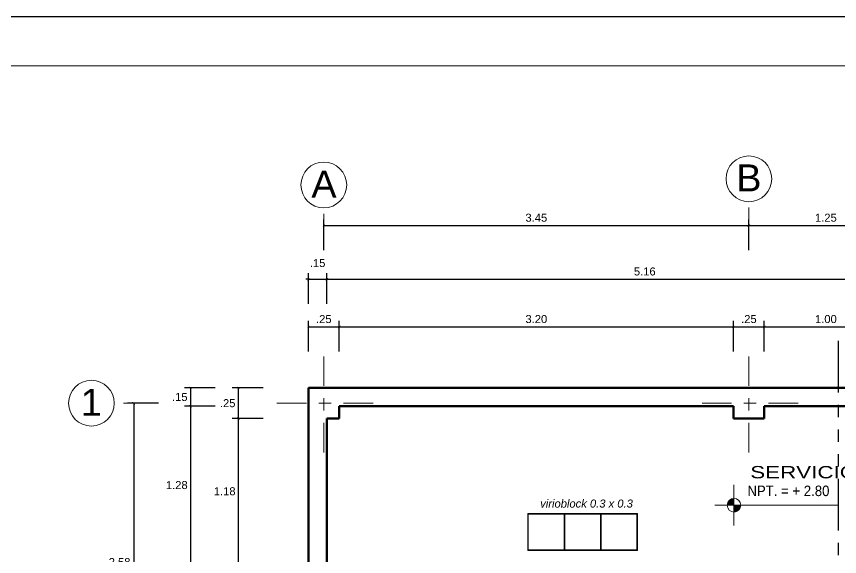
# Model space of a CAD drawing. Header units: millimetres. Extents: x 2033 to 2295, y 1536 to 1691.
# Drawn here: x 2119.31 to 2125.99, y 1633.84 to 1638.22 of the extents above; entities that cross this region are included whole.
import ezdxf

# ---------------------------------------------------------------- set-up
doc = ezdxf.new("R2010")
doc.units = ezdxf.units.MM
doc.linetypes.add('ACAD_ISO06W100', pattern=[36, 24, -3, 0, -3, 0, -3, 0, -3])
doc.linetypes.add('ACAD_ISO10W100', pattern=[18, 12, -3, 0, -3])
doc.layers.get('Defpoints').update_dxf_attribs({"color": 164})
for name, color, linetype, lineweight in [('cotas', 251, 'Continuous', 15), ('Ejes', 65, 'ACAD_ISO10W100', 15), ('muroalto', 12, 'Continuous', 50), ('NPT', 63, 'Continuous', 15), ('TEXTOS', 7, 'Continuous', 5), ('UNO', 254, 'Continuous', 9)]:
    doc.layers.add(name, color=color, linetype=linetype, lineweight=lineweight)
doc.styles.add('ARDELG', font='arial.ttf', dxfattribs={"width": 0.9, "height": 0.1})
doc.styles.add('ARIAL', font='arial.ttf', dxfattribs={"width": 1.3, "height": 0.1})
doc.styles.add('Micky-Arial', font='arial.ttf', dxfattribs={"width": 1.5, "height": 0.125})
doc.styles.get("Standard").update_dxf_attribs({"font": 'arial.ttf'})
doc.dimstyles.new('Aritek', dxfattribs={"dimtxt": 0.065, "dimasz": 0.02, "dimexe": 0.05, "dimexo": 0.15, "dimgap": 0.03, "dimtad": 2, "dimtih": 1, "dimtoh": 1, "dimzin": 4, "dimdsep": 46, "dimtxsty": 'Standard', "dimblk": 'ARCHTICK', "dimcen": 0.1, "dimclrt": 7, "dimadec": 0, "dimazin": 0, "dimtfac": 1, "dimtmove": 2, "dimatfit": 1, "dimldrblk": 'DOTSMALL', "dimfxl": 0.2, "dimfxlon": 1, "dimarcsym": 0})

# ---------------------------------------------------------------- blocks, each defined once
blk = doc.blocks.new('_ArchTick')
at = {"color": 0, "linetype": 'ByBlock', "const_width": 0.15}
blk.add_lwpolyline([(-0.5, -0.5), (0.5, 0.5)], dxfattribs=at)
blk = doc.blocks.new('*D54')
at = {"layer": 'cotas', "color": 0, "lineweight": -2, "transparency": 16777216}
for p, q in [((2121.6782, 1635.5009), (2121.6782, 1635.7509)), ((2121.9282, 1635.5009), (2121.9282, 1635.7509)), ((2121.6782, 1635.7009), (2121.9282, 1635.7009))]:
    blk.add_line(p, q, dxfattribs=at)
at = {"layer": 'Defpoints', "color": 0, "transparency": 16777216}
for p in [(2121.9282, 1635.7009), (2121.6782, 1635.2066), (2121.9282, 1634.9566)]:
    blk.add_point(p, dxfattribs=at)
at = {"layer": 'cotas', "color": 0, "lineweight": -2, "transparency": 16777216, "xscale": 0.02, "yscale": 0.02, "zscale": 0.02, "rotation": 180}
blk.add_blockref('_ArchTick', (2121.6782, 1635.7009), dxfattribs=at)
at = {"layer": 'cotas', "color": 0, "lineweight": -2, "transparency": 16777216, "xscale": 0.02, "yscale": 0.02, "zscale": 0.02}
blk.add_blockref('_ArchTick', (2121.9282, 1635.7009), dxfattribs=at)
at = {"layer": 'cotas', "color": 7, "transparency": 16777216, "insert": (2121.8032, 1635.7641), "char_height": 0.065, "attachment_point": 5}
blk.add_mtext('.25', dxfattribs=at)
blk = doc.blocks.new('_DotSmall')
at = {"color": 0, "linetype": 'ByBlock', "const_width": 0.5}
blk.add_lwpolyline([(-0.0625, 0, 1), (0.0625, 0, 1)], format="xyb", close=True, dxfattribs=at)
blk = doc.blocks.new('*D55')
at = {"layer": 'cotas', "color": 0, "lineweight": -2, "transparency": 16777216}
for p, q in [((2121.9282, 1635.5009), (2121.9282, 1635.7509)), ((2125.1282, 1635.5009), (2125.1282, 1635.7509)), ((2121.9282, 1635.7009), (2125.1282, 1635.7009))]:
    blk.add_line(p, q, dxfattribs=at)
at = {"layer": 'Defpoints', "color": 0, "transparency": 16777216}
for p in [(2125.1282, 1635.7009), (2121.9282, 1634.9566), (2125.1282, 1634.9566)]:
    blk.add_point(p, dxfattribs=at)
at = {"layer": 'cotas', "color": 0, "lineweight": -2, "transparency": 16777216, "xscale": 0.02, "yscale": 0.02, "zscale": 0.02, "rotation": 180}
blk.add_blockref('_ArchTick', (2121.9282, 1635.7009), dxfattribs=at)
at = {"layer": 'cotas', "color": 0, "lineweight": -2, "transparency": 16777216, "xscale": 0.02, "yscale": 0.02, "zscale": 0.02}
blk.add_blockref('_ArchTick', (2125.1282, 1635.7009), dxfattribs=at)
at = {"layer": 'cotas', "color": 7, "transparency": 16777216, "insert": (2123.5282, 1635.7641), "char_height": 0.065, "attachment_point": 5}
blk.add_mtext('3.20', dxfattribs=at)
blk = doc.blocks.new('*D56')
at = {"layer": 'cotas', "color": 0, "lineweight": -2, "transparency": 16777216}
for p, q in [((2125.1282, 1635.5009), (2125.1282, 1635.7509)), ((2125.3782, 1635.5009), (2125.3782, 1635.7509)), ((2125.1282, 1635.7009), (2125.3782, 1635.7009))]:
    blk.add_line(p, q, dxfattribs=at)
at = {"layer": 'Defpoints', "color": 0, "transparency": 16777216}
for p in [(2125.3782, 1635.7009), (2125.1282, 1634.9566), (2125.3782, 1634.9566)]:
    blk.add_point(p, dxfattribs=at)
at = {"layer": 'cotas', "color": 0, "lineweight": -2, "transparency": 16777216, "xscale": 0.02, "yscale": 0.02, "zscale": 0.02, "rotation": 180}
blk.add_blockref('_ArchTick', (2125.1282, 1635.7009), dxfattribs=at)
at = {"layer": 'cotas', "color": 0, "lineweight": -2, "transparency": 16777216, "xscale": 0.02, "yscale": 0.02, "zscale": 0.02}
blk.add_blockref('_ArchTick', (2125.3782, 1635.7009), dxfattribs=at)
at = {"layer": 'cotas', "color": 7, "transparency": 16777216, "insert": (2125.2532, 1635.7641), "char_height": 0.065, "attachment_point": 5}
blk.add_mtext('.25', dxfattribs=at)
blk = doc.blocks.new('*D57')
at = {"layer": 'cotas', "color": 0, "lineweight": -2, "transparency": 16777216}
for p, q in [((2125.3782, 1635.5009), (2125.3782, 1635.7509)), ((2126.3782, 1635.5009), (2126.3782, 1635.7509)), ((2125.3782, 1635.7009), (2126.3782, 1635.7009))]:
    blk.add_line(p, q, dxfattribs=at)
at = {"layer": 'Defpoints', "color": 0, "transparency": 16777216}
for p in [(2126.3782, 1635.7009), (2125.3782, 1634.9566), (2126.3782, 1634.9566)]:
    blk.add_point(p, dxfattribs=at)
at = {"layer": 'cotas', "color": 0, "lineweight": -2, "transparency": 16777216, "xscale": 0.02, "yscale": 0.02, "zscale": 0.02, "rotation": 180}
blk.add_blockref('_ArchTick', (2125.3782, 1635.7009), dxfattribs=at)
at = {"layer": 'cotas', "color": 0, "lineweight": -2, "transparency": 16777216, "xscale": 0.02, "yscale": 0.02, "zscale": 0.02}
blk.add_blockref('_ArchTick', (2126.3782, 1635.7009), dxfattribs=at)
at = {"layer": 'cotas', "color": 7, "transparency": 16777216, "insert": (2125.8782, 1635.7641), "char_height": 0.065, "attachment_point": 5}
blk.add_mtext('1.00', dxfattribs=at)
blk = doc.blocks.new('*D76')
at = {"layer": 'cotas', "color": 0, "lineweight": -2, "transparency": 16777216}
for p, q in [((2121.3102, 1634.9566), (2121.0602, 1634.9566)), ((2121.1102, 1633.7766), (2121.1102, 1634.9566)), ((2121.3102, 1633.7766), (2121.0602, 1633.7766))]:
    blk.add_line(p, q, dxfattribs=at)
at = {"layer": 'Defpoints', "color": 0, "transparency": 16777216}
for p in [(2121.1102, 1634.9566), (2121.8282, 1634.9566), (2121.8282, 1633.7766)]:
    blk.add_point(p, dxfattribs=at)
at = {"layer": 'cotas', "color": 0, "lineweight": -2, "transparency": 16777216, "xscale": 0.02, "yscale": 0.02, "zscale": 0.02}
for p, rotation in [((2121.1102, 1634.9566), 90), ((2121.1102, 1633.7766), 270)]:
    blk.add_blockref('_ArchTick', p, dxfattribs=dict(at, rotation=rotation))
at = {"layer": 'cotas', "color": 7, "transparency": 16777216, "insert": (2120.9988, 1634.3666), "char_height": 0.065, "attachment_point": 5}
blk.add_mtext('1.18', dxfattribs=at)
blk = doc.blocks.new('*D77')
at = {"layer": 'cotas', "color": 0, "lineweight": -2, "transparency": 16777216}
for p, q in [((2121.3102, 1635.2066), (2121.0602, 1635.2066)), ((2121.1102, 1634.9566), (2121.1102, 1635.2066)), ((2121.3102, 1634.9566), (2121.0602, 1634.9566))]:
    blk.add_line(p, q, dxfattribs=at)
at = {"layer": 'Defpoints', "color": 0, "transparency": 16777216}
for p in [(2121.1102, 1635.2066), (2121.6782, 1635.2066), (2121.8282, 1634.9566)]:
    blk.add_point(p, dxfattribs=at)
at = {"layer": 'cotas', "color": 0, "lineweight": -2, "transparency": 16777216, "xscale": 0.02, "yscale": 0.02, "zscale": 0.02}
for p, rotation in [((2121.1102, 1635.2066), 90), ((2121.1102, 1634.9566), 270)]:
    blk.add_blockref('_ArchTick', p, dxfattribs=dict(at, rotation=rotation))
at = {"layer": 'cotas', "color": 7, "transparency": 16777216, "insert": (2121.0231, 1635.0816), "char_height": 0.065, "attachment_point": 5}
blk.add_mtext('.25', dxfattribs=at)
blk = doc.blocks.new('*D149')
at = {"layer": 'cotas', "color": 0, "lineweight": -2, "transparency": 16777216}
for p, q in [((2121.6782, 1635.8872), (2121.6782, 1636.1372)), ((2121.8282, 1635.8872), (2121.8282, 1636.1372)), ((2121.6782, 1636.0872), (2121.6582, 1636.0872)), ((2121.6782, 1636.0872), (2121.8282, 1636.0872)), ((2121.8282, 1636.0872), (2121.8482, 1636.0872))]:
    blk.add_line(p, q, dxfattribs=at)
at = {"layer": 'Defpoints', "color": 0, "transparency": 16777216}
for p in [(2121.8282, 1636.0872), (2121.6782, 1635.2066), (2121.8282, 1634.9566)]:
    blk.add_point(p, dxfattribs=at)
at = {"layer": 'cotas', "color": 0, "lineweight": -2, "transparency": 16777216, "xscale": 0.02, "yscale": 0.02, "zscale": 0.02}
blk.add_blockref('_ArchTick', (2121.6782, 1636.0872), dxfattribs=at)
at = {"layer": 'cotas', "color": 0, "lineweight": -2, "transparency": 16777216, "xscale": 0.02, "yscale": 0.02, "zscale": 0.02, "rotation": 180}
blk.add_blockref('_ArchTick', (2121.8282, 1636.0872), dxfattribs=at)
at = {"layer": 'cotas', "color": 7, "transparency": 16777216, "insert": (2121.7532, 1636.2186), "char_height": 0.065, "attachment_point": 5}
blk.add_mtext('.15', dxfattribs=at)
blk = doc.blocks.new('*D150')
at = {"layer": 'cotas', "color": 0, "lineweight": -2, "transparency": 16777216}
for p, q in [((2121.8282, 1635.8872), (2121.8282, 1636.1372)), ((2126.9882, 1635.8872), (2126.9882, 1636.1372)), ((2121.8282, 1636.0872), (2126.9882, 1636.0872))]:
    blk.add_line(p, q, dxfattribs=at)
at = {"layer": 'Defpoints', "color": 0, "transparency": 16777216}
for p in [(2126.9882, 1636.0872), (2126.9882, 1635.0566), (2121.8282, 1634.9566)]:
    blk.add_point(p, dxfattribs=at)
at = {"layer": 'cotas', "color": 0, "lineweight": -2, "transparency": 16777216, "xscale": 0.02, "yscale": 0.02, "zscale": 0.02, "rotation": 180}
blk.add_blockref('_ArchTick', (2121.8282, 1636.0872), dxfattribs=at)
at = {"layer": 'cotas', "color": 0, "lineweight": -2, "transparency": 16777216, "xscale": 0.02, "yscale": 0.02, "zscale": 0.02}
blk.add_blockref('_ArchTick', (2126.9882, 1636.0872), dxfattribs=at)
at = {"layer": 'cotas', "color": 7, "transparency": 16777216, "insert": (2124.4082, 1636.1504), "char_height": 0.065, "attachment_point": 5}
blk.add_mtext('5.16', dxfattribs=at)
blk = doc.blocks.new('*D154')
at = {"layer": 'cotas', "color": 0, "lineweight": -2, "transparency": 16777216}
for p, q in [((2120.9215, 1635.2066), (2120.6715, 1635.2066)), ((2120.7215, 1635.2066), (2120.7215, 1635.0566)), ((2120.9215, 1635.0566), (2120.6715, 1635.0566))]:
    blk.add_line(p, q, dxfattribs=at)
at = {"layer": 'Defpoints', "color": 0, "transparency": 16777216}
for p in [(2121.6782, 1635.2066), (2120.7215, 1635.0566), (2121.9282, 1635.0566)]:
    blk.add_point(p, dxfattribs=at)
at = {"layer": 'cotas', "color": 0, "lineweight": -2, "transparency": 16777216, "xscale": 0.02, "yscale": 0.02, "zscale": 0.02}
for p, rotation in [((2120.7215, 1635.2066), 90), ((2120.7215, 1635.0566), 270)]:
    blk.add_blockref('_ArchTick', p, dxfattribs=dict(at, rotation=rotation))
at = {"layer": 'cotas', "color": 7, "transparency": 16777216, "insert": (2120.6343, 1635.1316), "char_height": 0.065, "attachment_point": 5}
blk.add_mtext('.15', dxfattribs=at)
blk = doc.blocks.new('*D155')
at = {"layer": 'cotas', "color": 0, "lineweight": -2, "transparency": 16777216}
for p, q in [((2120.9215, 1635.0566), (2120.6715, 1635.0566)), ((2120.7215, 1635.0566), (2120.7215, 1633.7766)), ((2120.9215, 1633.7766), (2120.6715, 1633.7766))]:
    blk.add_line(p, q, dxfattribs=at)
at = {"layer": 'Defpoints', "color": 0, "transparency": 16777216}
for p in [(2121.9282, 1635.0566), (2120.7215, 1633.7766), (2121.8282, 1633.7766)]:
    blk.add_point(p, dxfattribs=at)
at = {"layer": 'cotas', "color": 0, "lineweight": -2, "transparency": 16777216, "xscale": 0.02, "yscale": 0.02, "zscale": 0.02}
for p, rotation in [((2120.7215, 1635.0566), 90), ((2120.7215, 1633.7766), 270)]:
    blk.add_blockref('_ArchTick', p, dxfattribs=dict(at, rotation=rotation))
at = {"layer": 'cotas', "color": 7, "transparency": 16777216, "insert": (2120.6101, 1634.4166), "char_height": 0.065, "attachment_point": 5}
blk.add_mtext('1.28', dxfattribs=at)
blk = doc.blocks.new('*D222')
at = {"layer": 'cotas', "color": 0, "lineweight": -2, "transparency": 16777216}
for p, q in [((2120.4609, 1635.0816), (2120.2109, 1635.0816)), ((2120.2609, 1635.0816), (2120.2609, 1632.5016)), ((2120.4609, 1632.5016), (2120.2109, 1632.5016))]:
    blk.add_line(p, q, dxfattribs=at)
at = {"layer": 'Defpoints', "color": 0, "transparency": 16777216}
for p in [(2121.4032, 1635.0816), (2120.2609, 1632.5016), (2121.4032, 1632.5016)]:
    blk.add_point(p, dxfattribs=at)
at = {"layer": 'cotas', "color": 0, "lineweight": -2, "transparency": 16777216, "xscale": 0.02, "yscale": 0.02, "zscale": 0.02}
for p, rotation in [((2120.2609, 1635.0816), 90), ((2120.2609, 1632.5016), 270)]:
    blk.add_blockref('_ArchTick', p, dxfattribs=dict(at, rotation=rotation))
at = {"layer": 'cotas', "color": 7, "transparency": 16777216, "insert": (2120.1458, 1633.7916), "char_height": 0.065, "attachment_point": 5}
blk.add_mtext('2.58', dxfattribs=at)
blk = doc.blocks.new('*D227')
at = {"layer": 'cotas', "color": 0, "lineweight": -2, "transparency": 16777216}
for p, q in [((2121.8032, 1636.3234), (2121.8032, 1636.5734)), ((2125.2532, 1636.3234), (2125.2532, 1636.5734)), ((2121.8032, 1636.5234), (2125.2532, 1636.5234))]:
    blk.add_line(p, q, dxfattribs=at)
at = {"layer": 'Defpoints', "color": 0, "transparency": 16777216}
for p in [(2125.2532, 1636.5234), (2121.8032, 1635.4816), (2125.2532, 1635.4816)]:
    blk.add_point(p, dxfattribs=at)
at = {"layer": 'cotas', "color": 0, "lineweight": -2, "transparency": 16777216, "xscale": 0.02, "yscale": 0.02, "zscale": 0.02, "rotation": 180}
blk.add_blockref('_ArchTick', (2121.8032, 1636.5234), dxfattribs=at)
at = {"layer": 'cotas', "color": 0, "lineweight": -2, "transparency": 16777216, "xscale": 0.02, "yscale": 0.02, "zscale": 0.02}
blk.add_blockref('_ArchTick', (2125.2532, 1636.5234), dxfattribs=at)
at = {"layer": 'cotas', "color": 7, "transparency": 16777216, "insert": (2123.5282, 1636.5866), "char_height": 0.065, "attachment_point": 5}
blk.add_mtext('3.45', dxfattribs=at)
blk = doc.blocks.new('*D228')
at = {"layer": 'cotas', "color": 0, "lineweight": -2, "transparency": 16777216}
for p, q in [((2125.2532, 1636.3234), (2125.2532, 1636.5734)), ((2126.5032, 1636.3234), (2126.5032, 1636.5734)), ((2125.2532, 1636.5234), (2126.5032, 1636.5234))]:
    blk.add_line(p, q, dxfattribs=at)
at = {"layer": 'Defpoints', "color": 0, "transparency": 16777216}
for p in [(2126.5032, 1636.5234), (2125.2532, 1635.4816), (2126.5032, 1635.4816)]:
    blk.add_point(p, dxfattribs=at)
at = {"layer": 'cotas', "color": 0, "lineweight": -2, "transparency": 16777216, "xscale": 0.02, "yscale": 0.02, "zscale": 0.02, "rotation": 180}
blk.add_blockref('_ArchTick', (2125.2532, 1636.5234), dxfattribs=at)
at = {"layer": 'cotas', "color": 0, "lineweight": -2, "transparency": 16777216, "xscale": 0.02, "yscale": 0.02, "zscale": 0.02}
blk.add_blockref('_ArchTick', (2126.5032, 1636.5234), dxfattribs=at)
at = {"layer": 'cotas', "color": 7, "transparency": 16777216, "insert": (2125.8782, 1636.5866), "char_height": 0.065, "attachment_point": 5}
blk.add_mtext('1.25', dxfattribs=at)

msp = doc.modelspace()

# ---------------------------------------------------------------- hatches: boundary and pattern name
at = {"layer": 'UNO', "ltscale": 0.005}
h = msp.add_hatch(dxfattribs=at)
h.set_pattern_fill('AR-PARQ1', color=21, scale=0.00015, style=0)
h.set_pattern_definition([(90, (1936.584175, 1414.118935), (-0.04572, 0.04572), [0.04572, -0.04572]), (90, (1936.591795, 1414.118935), (-0.04572, 0.04572), [0.04572, -0.04572]), (90, (1936.599415, 1414.118935), (-0.04572, 0.04572), [0.04572, -0.04572]), (90, (1936.607035, 1414.118935), (-0.04572, 0.04572), [0.04572, -0.04572]), (90, (1936.614655, 1414.118935), (-0.04572, 0.04572), [0.04572, -0.04572]), (90, (1936.622275, 1414.118935), (-0.04572, 0.04572), [0.04572, -0.04572]), (90, (1936.629895, 1414.118935), (-0.04572, 0.04572), [0.04572, -0.04572]), (360, (1936.584175, 1414.164655), (0.04572, -0.04572), [0.04572, -0.04572]), (360, (1936.584175, 1414.172275), (0.04572, -0.04572), [0.04572, -0.04572]), (360, (1936.584175, 1414.179895), (0.04572, -0.04572), [0.04572, -0.04572]), (360, (1936.584175, 1414.187515), (0.04572, -0.04572), [0.04572, -0.04572]), (360, (1936.584175, 1414.195135), (0.04572, -0.04572), [0.04572, -0.04572]), (360, (1936.584175, 1414.202755), (0.04572, -0.04572), [0.04572, -0.04572]), (360, (1936.584175, 1414.210375), (0.04572, -0.04572), [0.04572, -0.04572])])
h.paths.add_polyline_path([(2125.1323, 1634.2535), (2125.1323, 1634.3085, 0.414214), (2125.0773, 1634.2535)])
h.paths.add_polyline_path([(2125.1323, 1634.2535), (2125.1323, 1634.1985, 0.414214), (2125.1873, 1634.2535)])

# ---------------------------------------------------------------- linework, layer by layer
at = {"color": 41, "linetype": 'ACAD_ISO06W100', "ltscale": 0.0175}
msp.add_line((2125.9788, 1635.5884), (2125.9788, 1633.1475), dxfattribs=at)
at = {"layer": 'Defpoints'}
msp.add_lwpolyline([(2105.309, 1638.2203), (2133.309, 1638.2203), (2133.309, 1610.5779), (2105.309, 1610.5779)], close=True, dxfattribs=at)
at = {"layer": 'Ejes', "ltscale": 0.02}
for p, q in [((2121.8032, 1636.3796), (2121.8032, 1636.6673)), ((2125.2532, 1636.4296), (2125.2532, 1636.7173)), ((2121.8032, 1634.6816), (2121.8032, 1635.4816)), ((2125.2532, 1634.6816), (2125.2532, 1635.4816)), ((2120.4187, 1635.0816), (2120.103, 1635.0816)), ((2122.2032, 1635.0816), (2121.4032, 1635.0816)), ((2125.6532, 1635.0816), (2124.8532, 1635.0816))]:
    msp.add_line(p, q, dxfattribs=at)
at = {"layer": 'Ejes', "color": 32, "linetype": 'Continuous'}
for centre in [(2125.2532, 1636.9029), (2121.8032, 1636.8529), (2119.9173, 1635.0816)]:
    msp.add_circle(centre, 0.1857, dxfattribs=at)
at = {"layer": 'muroalto', "linetype": 'Continuous', "ltscale": 0.07}
for p, q in [((2121.6782, 1635.2066), (2121.6782, 1616.9362)), ((2121.6782, 1635.2066), (2129.6782, 1635.2066)), ((2121.9282, 1635.0566), (2125.1282, 1635.0566)), ((2121.9282, 1635.0566), (2121.9282, 1634.9566)), ((2125.1282, 1634.9566), (2125.1282, 1635.0566)), ((2125.3782, 1635.0566), (2126.3782, 1635.0566)), ((2125.3782, 1634.9566), (2125.3782, 1635.0566)), ((2121.8282, 1634.9566), (2121.8282, 1633.7766)), ((2121.9282, 1634.9566), (2121.8282, 1634.9566)), ((2125.3782, 1634.9566), (2125.1282, 1634.9566))]:
    msp.add_line(p, q, dxfattribs=at)
for points in [[(2121.6782, 1635.2066), (2121.9282, 1635.2066)], [(2121.6782, 1634.9566), (2121.6782, 1635.2066)]]:
    msp.add_lwpolyline(points, dxfattribs=at)
at = {"layer": 'NPT'}
msp.add_lwpolyline([(2105.709, 1637.8203), (2132.909, 1637.8203), (2132.909, 1610.9779), (2105.709, 1610.9779)], close=True, dxfattribs=at)
at = {"layer": 'UNO', "ltscale": 0.005}
for p, q in [((2125.1323, 1634.4188), (2125.1323, 1634.2535)), ((2125.9725, 1634.2535), (2124.9765, 1634.2535)), ((2125.1323, 1634.0882), (2125.1323, 1634.2535))]:
    msp.add_line(p, q, dxfattribs=at)
at = {"layer": 'UNO'}
for p, q in [((2123.4582, 1634.1866), (2123.4582, 1633.8866)), ((2123.7582, 1634.1866), (2123.4582, 1634.1866)), ((2124.0582, 1634.1866), (2123.7582, 1634.1866)), ((2123.7582, 1634.1816), (2123.7582, 1633.8916)), ((2124.0482, 1634.1816), (2123.7582, 1634.1816)), ((2124.0482, 1633.8916), (2124.0482, 1634.1816)), ((2124.0532, 1633.8916), (2124.0532, 1634.1816)), ((2124.0532, 1634.1816), (2124.0532, 1633.8916)), ((2124.3432, 1634.1816), (2124.0532, 1634.1816)), ((2124.3482, 1634.1866), (2124.0582, 1634.1866)), ((2124.3432, 1633.8916), (2124.3432, 1634.1816)), ((2124.3482, 1633.8866), (2124.3482, 1634.1866)), ((2123.4582, 1633.8866), (2123.7582, 1633.8866)), ((2123.7582, 1633.8916), (2124.0482, 1633.8916)), ((2123.7582, 1633.8866), (2124.0582, 1633.8866)), ((2124.0532, 1633.8916), (2124.3432, 1633.8916)), ((2124.0582, 1633.8866), (2124.3482, 1633.8866))]:
    msp.add_line(p, q, dxfattribs=at)
msp.add_lwpolyline([(2123.4632, 1634.1816), (2123.4632, 1633.8916), (2123.7532, 1633.8916), (2123.7532, 1634.1816)], close=True, dxfattribs=at)
at = {"layer": 'UNO', "ltscale": 0.005}
msp.add_circle((2125.1323, 1634.2535), 0.055, dxfattribs=at)

# ---------------------------------------------------------------- texts
at = {"insert": (2123.9356, 1634.2336), "char_height": 0.065, "width": 2.425031, "attachment_point": 8}
msp.add_mtext('{\\fArial|b0|i1|c0|p34;virioblock 0.3 x 0.3}', dxfattribs=at)
at = {"layer": 'Ejes', "color": 7, "linetype": 'Continuous', "style": 'Micky-Arial'}
for s, p in [('B', (2125.1518, 1636.8007)), ('A', (2121.7028, 1636.7507)), ('1', (2119.8311, 1634.9794))]:
    msp.add_text(s, height=0.2187, dxfattribs=at).set_placement(p)
at = {"layer": 'TEXTOS', "ltscale": 0.005, "attachment_point": 1}
for s, insert, char_height, width, style in [('SERVICIO', (2125.2643, 1634.5718), 0.1, 1.686, 'ARIAL'), ('NPT. = + 2.80', (2125.2417, 1634.4128), 0.085, 1, 'ARDELG')]:
    msp.add_mtext(s, dxfattribs=dict(at, insert=insert, char_height=char_height, width=width, style=style))

# ---------------------------------------------------------------- dimensions: what is measured, and where the dimension line sits
at = {"layer": 'cotas'}
for base, p1, p2, picture, middle in [((2125.2532, 1636.5234), (2121.8032, 1635.4816), (2125.2532, 1635.4816), '*D227', (2123.5282, 1636.5866)), ((2126.5032, 1636.5234), (2125.2532, 1635.4816), (2126.5032, 1635.4816), '*D228', (2125.8782, 1636.5866)), ((2121.8282, 1636.0872), (2121.6782, 1635.2066), (2121.8282, 1634.9566), '*D149', (2121.7532, 1636.2186)), ((2126.9882, 1636.0872), (2121.8282, 1634.9566), (2126.9882, 1635.0566), '*D150', (2124.4082, 1636.1504)), ((2121.9282, 1635.7009), (2121.6782, 1635.2066), (2121.9282, 1634.9566), '*D54', (2121.8032, 1635.7641)), ((2125.1282, 1635.7009), (2121.9282, 1634.9566), (2125.1282, 1634.9566), '*D55', (2123.5282, 1635.7641)), ((2125.3782, 1635.7009), (2125.1282, 1634.9566), (2125.3782, 1634.9566), '*D56', (2125.2532, 1635.7641)), ((2126.3782, 1635.7009), (2125.3782, 1634.9566), (2126.3782, 1634.9566), '*D57', (2125.8782, 1635.7641))]:
    dim = msp.add_linear_dim(base=base, p1=p1, p2=p2, dimstyle='Aritek', dxfattribs=at)
    dim.commit()
    dim.dimension.update_dxf_attribs({"geometry": picture, "text_midpoint": middle})
for base, p1, p2, picture, middle in [((2120.7215, 1635.0566), (2121.6782, 1635.2066), (2121.9282, 1635.0566), '*D154', (2120.6343, 1635.1316)), ((2121.1102, 1635.2066), (2121.8282, 1634.9566), (2121.6782, 1635.2066), '*D77', (2121.0231, 1635.0816)), ((2120.2609, 1632.5016), (2121.4032, 1635.0816), (2121.4032, 1632.5016), '*D222', (2120.1458, 1633.7916)), ((2120.7215, 1633.7766), (2121.9282, 1635.0566), (2121.8282, 1633.7766), '*D155', (2120.6101, 1634.4166)), ((2121.1102, 1634.9566), (2121.8282, 1633.7766), (2121.8282, 1634.9566), '*D76', (2120.9988, 1634.3666))]:
    dim = msp.add_linear_dim(base=base, p1=p1, p2=p2, angle=90, dimstyle='Aritek', dxfattribs=at)
    dim.commit()
    dim.dimension.update_dxf_attribs({"geometry": picture, "text_midpoint": middle})

doc.saveas('drawing.dxf')
